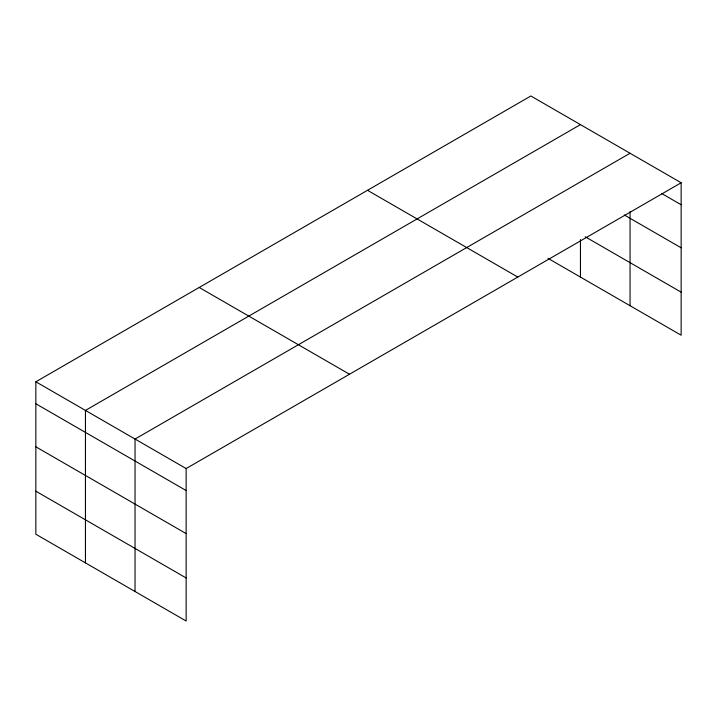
<?xml version="1.0" encoding="UTF-8"?>
<svg xmlns="http://www.w3.org/2000/svg" width="717" height="717" viewBox="0 0 717 717"><rect width="100%" height="100%" fill="white"/><g stroke="black" fill="none" stroke-linecap="round" stroke-linejoin="round"><path stroke-width="1.08" d="M681.15 182.763L530.858 95.988L35.85 381.785L35.85 534.237L186.142 621.012L186.142 468.551L681.15 182.763L681.15 335.215L548.03 258.362M580.456 124.624L85.448 410.411L85.448 562.872M630.055 153.259L135.038 439.046L135.038 591.507M661.872 193.608L681.15 204.748M624.328 214.992L681.15 247.804M585.224 236.78L681.15 292.16M367.507 190.301L517.799 277.067M199.201 287.472L349.493 374.238M35.85 381.785L186.142 468.551M35.85 403.77L186.142 490.536M35.85 446.825L186.142 533.591M35.85 491.181L186.142 577.956M630.055 211.676L630.055 305.72M580.456 239.55L580.456 277.085"/></g></svg>
